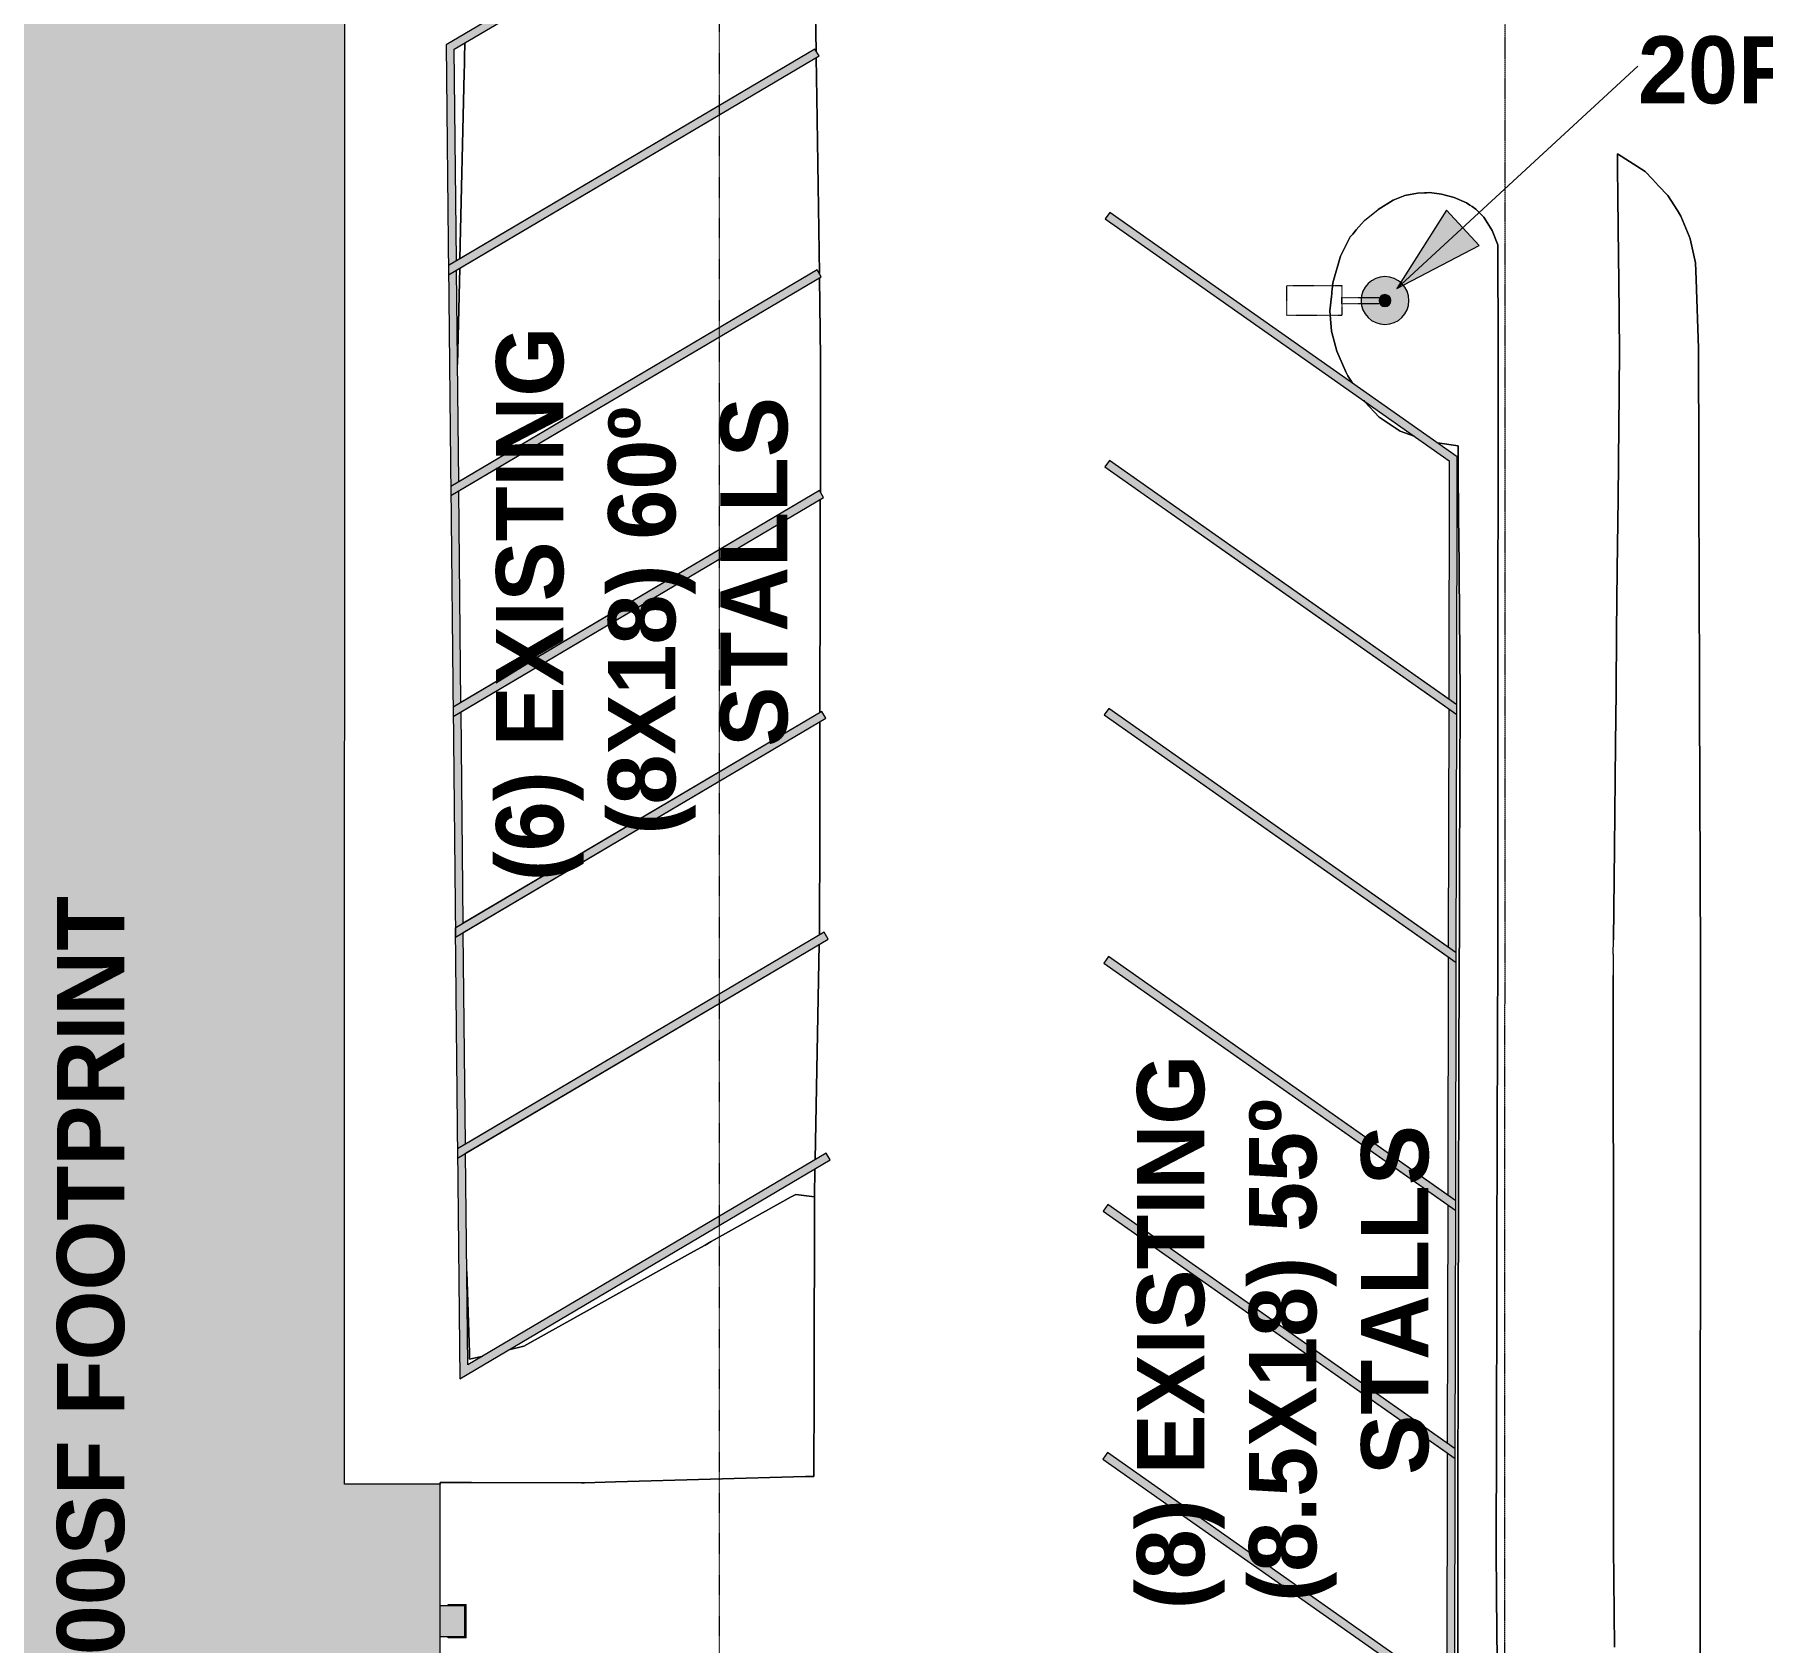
# Model space of a CAD drawing. Header units: inches. Extents: x -5728 to 634, y 9881 to 15115.
# Drawn here: x -1273 to -405, y 11274 to 12081 of the extents above; entities that cross this region are included whole.
import ezdxf

# ---------------------------------------------------------------- set-up
doc = ezdxf.new("R2010")
doc.units = ezdxf.units.IN
doc.header["$MEASUREMENT"] = 0
for name, pattern in [('Aligning Line 1_8_', [0.25, 0.125, -0.125]), ('Dash_2_', [0.25, 0.125, -0.125]), ('Double Dash 3_8_', [1, 0.375, -0.125, 0.125, -0.125, 0.125, -0.125])]:
    doc.linetypes.add(name, pattern=pattern)
for name, color, linetype, lineweight in [('A-ROOF', 132, 'Continuous', 9), ('C-PRKG', 3, 'Continuous', 9), ('C-PRKG-IDEN', 70, 'Continuous', 9), ('C-PROP-LINE', 91, 'Double Dash 3_8_', 9), ('C-TOPO', 7, 'Continuous', 9), ('E-LITE-EQPM', 33, 'Continuous', 9), ('E-LITE-EQPM-HDLN', 30, 'Dash_2_', 9), ('G-ANNO-SYMB', 111, 'Aligning Line 1_8_', 9), ('G-ANNO-TEXT', 231, 'Continuous', 9)]:
    doc.layers.add(name, color=color, linetype=linetype, lineweight=lineweight)
doc.styles.add('Century Gothic_B', font='GOTHICB.TTF', dxfattribs={"height": 33.75})

# ---------------------------------------------------------------- blocks, each defined once
blk = doc.blocks.new('Walls 1 - Walls 1-1277454-SITE PLAN')
at = {"layer": 'A-ROOF'}
blk.add_hatch(color=254, dxfattribs=at).paths.add_polyline_path([(-1117.08, 10379.19), (-1116.97, 11208.39), (-1068.99, 11208.39), (-1068.97, 11352.98), (-1116.97, 11352.99), (-1116.85, 12482.19), (-2175.13, 12482.3), (-2175.16, 12169.88), (-1957.97, 12169.02), (-1956.83, 11915.82), (-1585.45, 11918.84), (-1585.45, 11774.15), (-1577.83, 11774.15), (-1577.83, 10643.01), (-1938.58, 10642.37), (-1938.58, 10381.41), (-1197.06, 10379.4)], flags=0)
for p, q in [((-1116.97, 11352.99), (-1116.85, 12482.19)), ((-1068.97, 11352.98), (-1116.97, 11352.99)), ((-1068.99, 11208.38), (-1068.97, 11352.98))]:
    blk.add_line(p, q, dxfattribs=at)
blk = doc.blocks.new('321723 - Pavement Markings - Parking - Angled - EXISTING _8_5X18_ 55º-1524277-SITE PLAN')
at = {"layer": 'C-PRKG'}
h = blk.add_hatch(color=254, dxfattribs=at)
h.paths.add_polyline_path([(0, 0), (124.63, 0.16), (127.32, 4), (7.68, 4), (127.17, 174.64), (123.89, 176.94), (0.64, 0.92)], flags=0)
h.paths.add_polyline_path([(132.2, 4), (251.69, 174.64), (248.41, 176.94), (157.78, 42.06)], flags=0)
h.paths.add_polyline_path([(129.4, 0), (132.2, 4), (128.36, 2), (129.4, 0.01)], flags=0)
h = blk.add_hatch(color=254, dxfattribs=at)
h.paths.add_polyline_path([(124.52, 0), (124.81, 0.15), (129.4, 0.01), (128.36, 2), (132.2, 4), (248.23, 176.68), (125.34, 1.17)], flags=0)
h.paths.add_polyline_path([(129.4, 0), (249.15, 0.16), (251.84, 4), (132.2, 4), (129.41, 0.01)], flags=0)
h.paths.add_polyline_path([(256.72, 4), (376.21, 174.64), (372.93, 176.94), (314.44, 89.89)], flags=0)
h.paths.add_polyline_path([(252.88, 2), (253.93, 0.01), (256.72, 4)], flags=0)
h = blk.add_hatch(color=254, dxfattribs=at)
h.paths.add_polyline_path([(249.04, 0), (253.92, 0.01), (252.88, 2), (256.72, 4), (372.75, 176.68), (250.03, 1.42)], flags=0)
h.paths.add_polyline_path([(253.92, 0), (373.67, 0.16), (376.36, 4), (256.72, 4), (253.93, 0.01)], flags=0)
h.paths.add_polyline_path([(381.24, 4), (500.73, 174.64), (497.45, 176.94), (402.36, 35.42)], flags=0)
h.paths.add_polyline_path([(377.4, 2), (378.45, 0.01), (381.24, 4)], flags=0)
h = blk.add_hatch(color=254, dxfattribs=at)
h.paths.add_polyline_path([(373.56, 0), (378.43, 0.01), (377.4, 2), (381.24, 4), (493.59, 171.42), (374.73, 1.68)], flags=0)
h.paths.add_polyline_path([(378.44, 0), (498.19, 0.16), (500.88, 4), (381.24, 4), (378.45, 0.01)], flags=0)
h.paths.add_polyline_path([(505.76, 4), (625.17, 174.7), (621.97, 176.94), (512.8, 14.48)], flags=0)
h.paths.add_polyline_path([(502.96, 0), (505.76, 4), (501.95, 1.94), (502.95, 0.01)], flags=0)
h = blk.add_hatch(color=254, dxfattribs=at)
h.paths.add_polyline_path([(498.08, 0), (498.37, 0.15), (502.95, 0.01), (501.92, 2), (505.76, 4), (621.97, 176.94), (499.43, 1.93)], flags=0)
h.paths.add_polyline_path([(502.96, 0), (622.7, 0.16), (625.4, 4), (505.76, 4), (502.97, 0.01)], flags=0)
h.paths.add_polyline_path([(630.28, 4), (749.76, 174.64), (746.49, 176.94), (648.5, 31.12)], flags=0)
h.paths.add_polyline_path([(626.44, 2), (627.49, 0.01), (630.28, 4), (626.8, 2.19)], flags=0)
h = blk.add_hatch(color=254, dxfattribs=at)
h.paths.add_polyline_path([(622.6, 0), (627.47, 0.01), (626.44, 2), (630.28, 4), (746.49, 176.94), (624.12, 2.18)], flags=0)
h.paths.add_polyline_path([(627.48, 0), (747.22, 0.16), (749.75, 4), (630.28, 4), (627.49, 0.01)], flags=0)
h.paths.add_polyline_path([(754.8, 4), (874.28, 174.64), (871.01, 176.94), (764.24, 18.05)], flags=0)
h.paths.add_polyline_path([(750.96, 2), (752, 0.01), (754.8, 4), (751.81, 2.44)], flags=0)
h = blk.add_hatch(color=254, dxfattribs=at)
h.paths.add_polyline_path([(747.11, 0), (751.99, 0.01), (750.96, 2), (754.8, 4), (870.83, 176.68), (748.47, 1.93)], flags=0)
h.paths.add_polyline_path([(752, 0), (871.74, 0.16), (874.43, 4), (754.8, 4), (752, 0.01)], flags=0)
h.paths.add_polyline_path([(879.32, 4), (998.8, 174.64), (995.53, 176.94), (880.24, 5.37)], flags=0)
h.paths.add_polyline_path([(876.52, 0), (879.32, 4), (875.48, 2), (876.51, 0.01)], flags=0)
h = blk.add_hatch(color=254, dxfattribs=at)
h.paths.add_polyline_path([(871.63, 0), (871.92, 0.15), (876.51, 0.01), (875.48, 2), (879.32, 4), (991.38, 171.02), (873.52, 2.69)], flags=0)
h.paths.add_polyline_path([(876.52, 0), (1001.04, 0), (1123.32, 174.64), (1120.04, 176.94), (998.95, 4), (879.32, 4), (876.52, 0.01)], flags=0)
for p, q in [((123.89, 176.94), (0, 0)), ((7.68, 4), (127.17, 174.64)), ((127.17, 174.64), (123.89, 176.94)), ((248.41, 176.94), (124.52, 0)), ((248.41, 176.94), (127.32, 4)), ((129.4, 0), (251.69, 174.64)), ((132.2, 4), (251.69, 174.64)), ((251.69, 174.64), (248.41, 176.94)), ((251.69, 174.64), (248.41, 176.94)), ((372.93, 176.94), (249.04, 0)), ((372.93, 176.94), (251.84, 4)), ((253.92, 0), (376.21, 174.64)), ((256.72, 4), (376.21, 174.64)), ((376.21, 174.64), (372.93, 176.94)), ((376.21, 174.64), (372.93, 176.94)), ((497.45, 176.94), (373.56, 0)), ((497.45, 176.94), (376.36, 4)), ((378.44, 0), (500.73, 174.64)), ((381.24, 4), (500.73, 174.64)), ((500.73, 174.64), (497.45, 176.94)), ((500.73, 174.64), (497.45, 176.94)), ((621.97, 176.94), (498.08, 0)), ((621.97, 176.94), (500.88, 4)), ((502.96, 0), (625.25, 174.64)), ((505.76, 4), (625.25, 174.64)), ((625.25, 174.64), (621.97, 176.94)), ((625.25, 174.64), (621.97, 176.94)), ((746.49, 176.94), (622.6, 0)), ((746.49, 176.94), (625.4, 4)), ((627.48, 0), (749.76, 174.64)), ((630.28, 4), (749.76, 174.64)), ((749.76, 174.64), (746.49, 176.94)), ((749.76, 174.64), (746.49, 176.94)), ((871.01, 176.94), (747.11, 0)), ((871.01, 176.94), (749.91, 4)), ((752, 0), (874.28, 174.64)), ((754.8, 4), (874.28, 174.64)), ((874.28, 174.64), (871.01, 176.94)), ((874.28, 174.64), (871.01, 176.94)), ((995.53, 176.94), (871.63, 0)), ((995.53, 176.94), (874.43, 4)), ((876.52, 0), (998.8, 174.64)), ((879.32, 4), (998.8, 174.64)), ((998.8, 174.64), (995.53, 176.94)), ((998.8, 174.64), (995.53, 176.94)), ((1120.04, 176.94), (998.95, 4)), ((1001.04, 0), (1123.32, 174.64)), ((1123.32, 174.64), (1120.04, 176.94)), ((127.32, 4), (7.68, 4)), ((251.84, 4), (132.2, 4)), ((376.36, 4), (256.72, 4)), ((500.88, 4), (381.24, 4)), ((625.4, 4), (505.76, 4)), ((749.91, 4), (630.28, 4)), ((874.43, 4), (754.8, 4)), ((998.95, 4), (879.32, 4)), ((0, 0), (129.4, 0)), ((124.52, 0), (253.92, 0)), ((249.04, 0), (378.44, 0)), ((373.56, 0), (502.96, 0)), ((498.08, 0), (627.48, 0)), ((622.6, 0), (752, 0)), ((747.11, 0), (876.52, 0)), ((871.63, 0), (1001.04, 0))]:
    blk.add_line(p, q, dxfattribs=at)
blk = doc.blocks.new('321723 - Pavement Markings - Parking - Angled - EXISTING _8X18_ 60º-1528675-SITE PLAN')
at = {"layer": 'C-PRKG'}
h = blk.add_hatch(color=254, dxfattribs=at)
h.paths.add_polyline_path([(0, 0), (108, -187.06), (111.46, -185.06), (6.93, -4), (113.13, -3.95), (110.85, 0), (4.53, 0)], flags=0)
h.paths.add_polyline_path([(114.32, -2), (117.78, -4), (115.44, -0.05), (114.78, -1.19)], flags=0)
h.paths.add_polyline_path([(117.78, -4), (218.85, -187.06), (222.32, -185.06), (138.82, -40.44)], flags=0)
h = blk.add_hatch(color=254, dxfattribs=at)
h.paths.add_polyline_path([(110.85, 0), (215.06, -180.19), (117.78, -4), (114.32, -2), (115.47, 0), (113.2, 0)], flags=0)
h.paths.add_polyline_path([(115.47, 0), (117.78, -4), (223.98, -3.95), (221.7, 0), (119.91, 0)], flags=0)
h.paths.add_polyline_path([(225.17, -2), (228.63, -4), (226.29, -0.05), (225.75, -1)], flags=0)
h.paths.add_polyline_path([(228.63, -4), (329.7, -187.06), (333.17, -185.06), (229.7, -5.84)], flags=0)
h = blk.add_hatch(color=254, dxfattribs=at)
h.paths.add_polyline_path([(221.7, 0), (326.54, -181.32), (228.63, -4), (225.17, -2), (226.32, 0), (224.05, 0)], flags=0)
h.paths.add_polyline_path([(226.32, 0), (228.63, -4), (334.84, -3.95), (332.55, 0), (227.41, 0)], flags=0)
h.paths.add_polyline_path([(336.02, -2), (339.48, -4), (337.15, -0.05), (336.58, -1.03)], flags=0)
h.paths.add_polyline_path([(339.48, -4), (440.55, -187.06), (444.02, -185.06), (364.52, -47.37)], flags=0)
h = blk.add_hatch(color=254, dxfattribs=at)
h.paths.add_polyline_path([(332.55, 0), (439.59, -185.32), (339.48, -4), (336.02, -2), (337.17, 0), (334.9, 0)], flags=0)
h.paths.add_polyline_path([(337.17, 0), (339.48, -4), (445.69, -3.95), (443.41, 0), (420.48, 0)], flags=0)
h.paths.add_polyline_path([(446.87, -2), (450.33, -4), (448, -0.05), (446.92, -1.92)], flags=0)
h.paths.add_polyline_path([(450.33, -4), (551.41, -187.06), (554.87, -185.06), (476.03, -48.51)], flags=0)
h = blk.add_hatch(color=254, dxfattribs=at)
h.paths.add_polyline_path([(443.41, 0), (550.78, -185.92), (450.33, -4), (446.92, -1.92), (448.02, 0), (445.76, 0)], flags=0)
h.paths.add_polyline_path([(558.88, 0), (557.72, -2), (561.18, -4), (558.9, -0.05)], flags=0)
h.paths.add_polyline_path([(554.26, 0), (554.53, -0.16), (556.61, 0)], flags=0)
h.paths.add_polyline_path([(448.02, 0), (450.33, -4), (556.54, -3.95), (554.26, 0), (513, 0)], flags=0)
h.paths.add_polyline_path([(561.18, -4), (662.26, -187.06), (665.72, -185.06), (562.2, -5.77)], flags=0)
h = blk.add_hatch(color=254, dxfattribs=at)
h.paths.add_polyline_path([(554.26, 0), (662.26, -187.06), (561.18, -4), (557.72, -2), (558.88, 0), (554.53, -0.16)], flags=0)
h.paths.add_polyline_path([(558.88, 0), (561.18, -4), (667.42, -4), (773.11, -187.06), (776.57, -185.06), (669.73, 0), (653.24, 0)], flags=0)
for p, q in [((0, 0), (108, -187.06)), ((115.47, 0), (0, 0)), ((110.85, 0), (218.85, -187.06)), ((226.32, 0), (110.85, 0)), ((222.32, -185.06), (115.47, 0)), ((221.7, 0), (329.7, -187.06)), ((337.17, 0), (221.7, 0)), ((333.17, -185.06), (226.32, 0)), ((332.55, 0), (440.55, -187.06)), ((448.02, 0), (332.55, 0)), ((444.02, -185.06), (337.17, 0)), ((443.41, 0), (551.41, -187.06)), ((558.88, 0), (443.41, 0)), ((554.87, -185.06), (448.02, 0)), ((554.26, 0), (662.26, -187.06)), ((669.73, 0), (554.26, 0)), ((665.72, -185.06), (558.88, 0)), ((776.57, -185.06), (669.73, 0)), ((111.46, -185.06), (6.93, -4)), ((6.93, -4), (113.16, -4)), ((113.16, -4), (218.85, -187.06)), ((222.32, -185.06), (117.78, -4)), ((117.78, -4), (224.01, -4)), ((224.01, -4), (329.7, -187.06)), ((333.17, -185.06), (228.63, -4)), ((228.63, -4), (334.86, -4)), ((334.86, -4), (440.55, -187.06)), ((444.02, -185.06), (339.48, -4)), ((339.48, -4), (445.71, -4)), ((445.71, -4), (551.41, -187.06)), ((554.87, -185.06), (450.33, -4)), ((450.33, -4), (556.57, -4)), ((556.57, -4), (662.26, -187.06)), ((665.72, -185.06), (561.18, -4)), ((561.18, -4), (667.42, -4)), ((667.42, -4), (773.11, -187.06)), ((108, -187.06), (111.46, -185.06)), ((218.85, -187.06), (222.32, -185.06)), ((218.85, -187.06), (222.32, -185.06)), ((329.7, -187.06), (333.17, -185.06)), ((329.7, -187.06), (333.17, -185.06)), ((440.55, -187.06), (444.02, -185.06)), ((440.55, -187.06), (444.02, -185.06)), ((551.41, -187.06), (554.87, -185.06)), ((551.41, -187.06), (554.87, -185.06)), ((662.26, -187.06), (665.72, -185.06)), ((662.26, -187.06), (665.72, -185.06)), ((773.11, -187.06), (776.57, -185.06))]:
    blk.add_line(p, q, dxfattribs=at)
blk = doc.blocks.new('265613 - Lighting Poles and Standards - Parking Lot - Generic - 265613 - Lighting Poles and Standards - Parking Lot - Generic-V10-SITE PLAN')
at = {"layer": 'E-LITE-EQPM'}
h = blk.add_hatch(color=256, dxfattribs=at)
h.paths.add_polyline_path([(-12.05, -32.44), (-11.82, -34.78), (-11.13, -37.03), (-10.03, -39.11), (-8.53, -40.92), (-6.71, -42.42), (-4.64, -43.53), (-2.36, -44.21), (-0.05, -44.44), (2.29, -44.21), (4.54, -43.53), (6.62, -42.42), (8.44, -40.92), (9.93, -39.11), (11.04, -37.03), (11.72, -34.78), (11.95, -32.44), (11.72, -30.1), (11.04, -27.85), (9.93, -25.77), (8.44, -23.95), (6.5, -22.4), (4.54, -21.35), (2.29, -20.67), (-0.05, -20.44), (-2.39, -20.67), (-4.82, -21.45), (-6.71, -22.46), (-8.53, -23.95), (-10.03, -25.77), (-11.31, -28.43), (-11.84, -30.28), (-11.92, -31.14)], flags=0)
h.paths.add_polyline_path([(-3.05, -32.44), (-2.95, -31.66), (-2.65, -30.94), (-2.17, -30.32), (-1.55, -29.84), (-0.82, -29.54), (-0.05, -29.44), (0.78, -29.56), (1.45, -29.84), (2.07, -30.32), (2.55, -30.94), (2.85, -31.66), (2.95, -32.44), (2.85, -33.22), (2.55, -33.94), (1.79, -34.78), (1.45, -35.04), (0.73, -35.34), (-0.05, -35.44), (-0.82, -35.34), (-1.88, -34.78), (-2.17, -34.56), (-2.65, -33.94), (-2.95, -33.22)], flags=0)
blk.add_hatch(color=256, dxfattribs=at).paths.add_polyline_path([(-3.05, -32.44), (-2.95, -33.22), (-2.65, -33.94), (-1.88, -34.78), (-1.55, -35.04), (-0.82, -35.34), (-0.05, -35.44), (0.73, -35.34), (1.79, -34.78), (2.07, -34.56), (2.55, -33.94), (2.85, -33.22), (2.95, -32.44), (2.85, -31.66), (2.55, -30.94), (2.07, -30.32), (1.45, -29.84), (0.73, -29.54), (-0.05, -29.44), (-0.82, -29.54), (-1.55, -29.84), (-2.17, -30.32), (-2.67, -30.99), (-2.95, -31.66)], flags=0)
blk.add_line((-1.68, -10.73), (1.57, -10.73), dxfattribs=at)
for radius, start, end in [(12, 360, 180), (12, 180, 360), (3, 360, 180), (3, 180, 360)]:
    blk.add_arc((-0.05, -32.44), radius, start, end, dxfattribs=at)
at = {"layer": 'E-LITE-EQPM-HDLN'}
for p, q in [((-7.54, -10.73), (-7.54, 16.9)), ((-7.54, 16.9), (7.45, 16.9)), ((7.45, 16.9), (7.45, -10.73)), ((7.45, -10.73), (-7.54, -10.73)), ((-1.54, -10.73), (-1.54, -29.84)), ((1.45, -10.73), (1.45, -29.84))]:
    blk.add_line(p, q, dxfattribs=at)
blk = doc.blocks.new('Pathway_Cooper_Streetworks_WKP_Pak_Glass - EXISTING LIGHT-V12-SITE PLAN')
at = {"layer": 'E-LITE-EQPM'}
for points in [[(-1056.62, 11276.38), (-1056.62, 11292.13), (-1068.98, 11292.13), (-1068.95, 11276.38), (-1065.77, 11276.38)], [(-1056.3, 11275.88), (-1056.33, 11292.63), (-1065.04, 11292.63), (-1064.88, 11292.2), (-1056.59, 11292.2), (-1056.75, 11276.31), (-1065.05, 11276.26), (-1065.05, 11275.88), (-1056.33, 11275.88)], [(-1056.72, 11292.13), (-1056.79, 11292.2), (-1056.72, 11292.13)], [(-1055.94, 11275.88), (-1055.94, 11292.63), (-1056.3, 11292.63), (-1056.3, 11275.88)], [(-1056.62, 11276.31), (-1056.59, 11276.31), (-1056.72, 11276.31)]]:
    blk.add_hatch(color=256, dxfattribs=at).paths.add_polyline_path(points, flags=0)
for p, q in [((-1068.98, 11292.13), (-1056.62, 11292.13)), ((-1065.04, 11292.13), (-1065.04, 11292.63)), ((-1065.04, 11292.63), (-1056.3, 11292.63)), ((-1064.88, 11292.2), (-1056.72, 11292.2)), ((-1056.72, 11292.2), (-1056.59, 11292.2)), ((-1056.62, 11276.38), (-1056.62, 11292.13)), ((-1056.59, 11276.31), (-1056.59, 11292.2)), ((-1056.3, 11292.63), (-1055.94, 11292.63)), ((-1056.3, 11275.88), (-1056.3, 11292.63)), ((-1055.94, 11275.88), (-1055.94, 11292.63)), ((-1056.62, 11276.38), (-1068.98, 11276.38)), ((-1065.05, 11275.88), (-1065.05, 11276.38)), ((-1056.3, 11275.88), (-1065.05, 11275.88)), ((-1056.72, 11276.31), (-1064.89, 11276.31)), ((-1056.59, 11276.31), (-1056.72, 11276.31)), ((-1055.94, 11275.88), (-1056.3, 11275.88))]:
    blk.add_line(p, q, dxfattribs=at)
blk = doc.blocks.new('Family - ___-1416994-SITE PLAN')
at = {"layer": 'C-PROP-LINE'}
blk.add_line((-534.63, 10205.35), (-534.07, 14245.71), dxfattribs=at)

msp = doc.modelspace()

# ---------------------------------------------------------------- hatches: boundary and pattern name
at = {"layer": 'G-ANNO-TEXT'}
msp.add_hatch(color=256, dxfattribs=at).paths.add_polyline_path([(-588.68, 11953.18), (-547.44, 11974.84), (-563.79, 11992.56)], flags=0)

# ---------------------------------------------------------------- linework, layer by layer
at = {"layer": 'C-TOPO'}
for p, q in [((-880.77, 12104.81), (-880.29, 12072.54)), ((-880.29, 12072.54), (-880.77, 12104.81)), ((-1056.78, 12068.94), (-1056.68, 12076.37)), ((-1056.68, 12076.37), (-1056.78, 12068.94)), ((-1056.89, 12061.44), (-1056.83, 12065.85)), ((-1056.83, 12065.85), (-1056.89, 12061.44)), ((-1056.83, 12065.85), (-1056.78, 12068.94)), ((-1056.78, 12068.94), (-1056.83, 12065.85)), ((-880.24, 12069.14), (-879.94, 12049.1)), ((-879.94, 12049.1), (-880.24, 12069.14)), ((-1059.05, 11968.1), (-1056.89, 12061.44)), ((-1056.89, 12061.44), (-1059.05, 11968.1)), ((-879.94, 12049.1), (-878.64, 11960.81)), ((-878.64, 11960.81), (-879.94, 12049.1)), ((-464.12, 12011.89), (-477.98, 12020.85)), ((-477.98, 12020.85), (-477.93, 12013.88)), ((-477.93, 12013.88), (-477.98, 12020.85)), ((-477.98, 12020.85), (-464.12, 12011.89)), ((-477.93, 12013.88), (-477.76, 11999.24)), ((-477.76, 11999.24), (-477.93, 12013.88)), ((-460.42, 12008.03), (-464.12, 12011.89)), ((-464.12, 12011.89), (-460.42, 12008.03)), ((-457.36, 12004.84), (-460.42, 12008.03)), ((-460.42, 12008.03), (-457.36, 12004.84)), ((-590.57, 11997.49), (-598.15, 11992.89)), ((-598.15, 11992.89), (-590.57, 11997.49)), ((-584.65, 11999.89), (-590.57, 11997.49)), ((-590.57, 11997.49), (-584.65, 11999.89)), ((-578.39, 12001.16), (-584.65, 11999.89)), ((-584.65, 11999.89), (-578.39, 12001.16)), ((-574.82, 12001.26), (-578.39, 12001.16)), ((-578.39, 12001.16), (-574.82, 12001.26)), ((-573.72, 12001.29), (-574.82, 12001.26)), ((-574.82, 12001.26), (-573.72, 12001.29)), ((-572.37, 12001.34), (-573.72, 12001.29)), ((-573.72, 12001.29), (-572.37, 12001.34)), ((-566.39, 12000.6), (-572.37, 12001.34)), ((-572.37, 12001.34), (-566.39, 12000.6)), ((-559.93, 11998.84), (-566.39, 12000.6)), ((-566.39, 12000.6), (-559.93, 11998.84)), ((-553.77, 11996.22), (-559.93, 11998.84)), ((-559.93, 11998.84), (-553.77, 11996.22)), ((-477.76, 11999.24), (-477.43, 11968.91)), ((-477.43, 11968.91), (-477.76, 11999.24)), ((-452.69, 11999.98), (-457.36, 12004.84)), ((-457.36, 12004.84), (-452.69, 11999.98)), ((-447.88, 11992.36), (-452.69, 11999.98)), ((-452.69, 11999.98), (-447.88, 11992.36)), ((-605.05, 11987.32), (-598.15, 11992.89)), ((-605.05, 11987.32), (-598.15, 11992.89)), ((-552.09, 11995.12), (-553.77, 11996.22)), ((-553.77, 11996.22), (-552.09, 11995.12)), ((-550.93, 11994.36), (-552.09, 11995.12)), ((-552.09, 11995.12), (-550.93, 11994.36)), ((-549.01, 11993.1), (-550.93, 11994.36)), ((-550.93, 11994.36), (-549.01, 11993.1)), ((-545.05, 11989.02), (-549.01, 11993.1)), ((-549.01, 11993.1), (-545.05, 11989.02)), ((-540.88, 11982.41), (-545.05, 11989.02)), ((-545.05, 11989.02), (-540.88, 11982.41)), ((-446.11, 11989.55), (-447.88, 11992.36)), ((-447.88, 11992.36), (-446.11, 11989.55)), ((-441.94, 11979.41), (-446.11, 11989.55)), ((-446.11, 11989.55), (-441.94, 11979.41)), ((-612.11, 11979.1), (-617.1, 11969.48)), ((-617.1, 11969.48), (-612.11, 11979.1)), ((-610.88, 11980.52), (-612.11, 11979.1)), ((-612.11, 11979.1), (-610.88, 11980.52)), ((-609.09, 11982.6), (-610.88, 11980.52)), ((-610.88, 11980.52), (-609.09, 11982.6)), ((-606.49, 11985.63), (-609.09, 11982.6)), ((-609.09, 11982.6), (-606.49, 11985.63)), ((-605.05, 11987.32), (-606.49, 11985.63)), ((-605.05, 11987.32), (-606.49, 11985.63)), ((-538.08, 11975.1), (-540.88, 11982.41)), ((-540.88, 11982.41), (-538.08, 11975.1)), ((-441.43, 11978.15), (-441.94, 11979.41)), ((-441.94, 11979.41), (-441.43, 11978.15)), ((-538.06, 11969.45), (-538.08, 11975.1)), ((-538.08, 11975.1), (-538.06, 11969.45)), ((-438.78, 11966.11), (-441.43, 11978.15)), ((-441.43, 11978.15), (-438.78, 11966.11)), ((-1060.28, 11915.12), (-1059.16, 11963.39)), ((-1059.16, 11963.39), (-1060.28, 11915.12)), ((-617.1, 11969.48), (-620.91, 11955.99)), ((-620.91, 11955.99), (-617.1, 11969.48)), ((-538.06, 11968.69), (-538.06, 11969.45)), ((-538.06, 11969.45), (-538.06, 11968.69)), ((-538.05, 11966.65), (-538.06, 11968.69)), ((-538.06, 11968.69), (-538.05, 11966.65)), ((-537.93, 11930.69), (-538.05, 11966.65)), ((-538.05, 11966.65), (-537.93, 11930.69)), ((-477.43, 11968.91), (-477.3, 11957.39)), ((-477.3, 11957.39), (-477.43, 11968.91)), ((-438.49, 11957.76), (-438.78, 11966.11)), ((-438.78, 11966.11), (-438.49, 11957.76)), ((-878.6, 11958.59), (-878.2, 11931.59)), ((-878.2, 11931.59), (-878.6, 11958.59)), ((-620.91, 11955.99), (-621.22, 11952.85)), ((-621.22, 11952.85), (-620.91, 11955.99)), ((-477.3, 11957.39), (-476.9, 11921.41)), ((-476.9, 11921.41), (-477.3, 11957.39)), ((-437.29, 11923.19), (-438.49, 11957.76)), ((-438.49, 11957.76), (-437.29, 11923.19)), ((-621.58, 11949.23), (-622.29, 11942.04)), ((-622.29, 11942.04), (-621.58, 11949.23)), ((-621.45, 11950.6), (-621.58, 11949.23)), ((-621.58, 11949.23), (-621.45, 11950.6)), ((-621.36, 11951.51), (-621.45, 11950.6)), ((-621.45, 11950.6), (-621.36, 11951.51)), ((-621.22, 11952.85), (-621.36, 11951.51)), ((-621.36, 11951.51), (-621.22, 11952.85)), ((-622.29, 11942.04), (-621.47, 11931.74)), ((-621.47, 11931.74), (-622.29, 11942.04)), ((-878.2, 11931.59), (-878.01, 11918.46)), ((-878.01, 11918.46), (-878.2, 11931.59)), ((-621.47, 11931.74), (-619.49, 11924.22)), ((-619.49, 11924.22), (-621.47, 11931.74)), ((-537.9, 11920.93), (-537.93, 11930.69)), ((-537.93, 11930.69), (-537.9, 11920.93)), ((-878.01, 11918.46), (-878.05, 11897.96)), ((-878.05, 11897.96), (-878.01, 11918.46)), ((-619.49, 11924.22), (-618.83, 11921.75)), ((-618.83, 11921.75), (-619.49, 11924.22)), ((-618.83, 11921.75), (-614.26, 11911.41)), ((-614.26, 11911.41), (-618.83, 11921.75)), ((-537.91, 11913.75), (-537.9, 11920.93)), ((-537.9, 11920.93), (-537.91, 11913.75)), ((-476.9, 11921.41), (-476.94, 11917.65)), ((-476.94, 11917.65), (-476.9, 11921.41)), ((-437.11, 11867.58), (-437.29, 11923.19)), ((-437.29, 11923.19), (-437.11, 11867.58)), ((-614.26, 11911.41), (-613.38, 11909.42)), ((-613.38, 11909.42), (-614.26, 11911.41)), ((-537.92, 11892.66), (-537.91, 11910.31)), ((-537.91, 11910.31), (-537.92, 11892.66)), ((-537.91, 11912.33), (-537.91, 11913.75)), ((-537.91, 11913.75), (-537.91, 11912.33)), ((-537.91, 11910.31), (-537.91, 11912.33)), ((-537.91, 11912.33), (-537.91, 11910.31)), ((-476.94, 11917.65), (-477.05, 11906.76)), ((-477.05, 11906.76), (-476.94, 11917.65)), ((-613.38, 11909.42), (-612.51, 11908.01)), ((-612.51, 11908.01), (-613.38, 11909.42)), ((-612.51, 11908.01), (-611.24, 11905.95)), ((-611.24, 11905.95), (-612.51, 11908.01)), ((-477.05, 11906.76), (-477.12, 11899.95)), ((-477.12, 11899.95), (-477.05, 11906.76)), ((-878.05, 11897.96), (-878.08, 11882.03)), ((-878.08, 11882.03), (-878.05, 11897.96)), ((-605.36, 11896.92), (-604.79, 11896.31)), ((-604.79, 11896.31), (-605.36, 11896.92)), ((-604.79, 11896.31), (-597.69, 11888.61)), ((-597.69, 11888.61), (-604.79, 11896.31)), ((-537.93, 11868.35), (-537.92, 11892.66)), ((-537.92, 11892.66), (-537.93, 11868.35)), ((-477.12, 11899.95), (-477.29, 11884.45)), ((-477.29, 11884.45), (-477.12, 11899.95)), ((-597.69, 11888.61), (-587.06, 11881.67)), ((-587.06, 11881.67), (-597.69, 11888.61)), ((-477.29, 11884.45), (-477.68, 11847.73)), ((-477.68, 11847.73), (-477.29, 11884.45)), ((-878.08, 11882.03), (-878.14, 11851.04)), ((-878.14, 11851.04), (-878.08, 11882.03)), ((-587.06, 11881.67), (-579.97, 11879.07)), ((-579.97, 11879.07), (-587.06, 11881.67)), ((-568.38, 11875.81), (-558.02, 11874.27)), ((-558.02, 11874.27), (-568.38, 11875.81)), ((-558.02, 11874.27), (-557.96, 11866.58)), ((-557.96, 11866.58), (-558.02, 11874.27)), ((-557.96, 11866.58), (-557.7, 11834.76)), ((-557.7, 11834.76), (-557.96, 11866.58)), ((-537.95, 11833.57), (-537.93, 11868.35)), ((-537.93, 11868.35), (-537.95, 11833.57)), ((-437.05, 11849.44), (-437.11, 11867.58)), ((-437.11, 11867.58), (-437.05, 11849.44)), ((-436.92, 11806.58), (-437.05, 11849.44)), ((-437.05, 11849.44), (-436.92, 11806.58)), ((-878.15, 11847.35), (-878.26, 11788.1)), ((-878.26, 11788.1), (-878.15, 11847.35)), ((-477.68, 11847.73), (-478.06, 11812.18)), ((-478.06, 11812.18), (-477.68, 11847.73)), ((-557.7, 11834.76), (-557.67, 11831.24)), ((-557.67, 11831.24), (-557.7, 11834.76)), ((-537.96, 11820.85), (-537.95, 11833.57)), ((-537.95, 11833.57), (-537.96, 11820.85)), ((-557.67, 11831.24), (-557.32, 11789.44)), ((-557.32, 11789.44), (-557.67, 11831.24)), ((-537.99, 11771.03), (-537.96, 11820.17)), ((-537.96, 11820.17), (-537.99, 11771.03)), ((-537.96, 11820.17), (-537.96, 11820.85)), ((-537.96, 11820.85), (-537.96, 11820.17)), ((-478.06, 11812.18), (-478.39, 11781.03)), ((-478.39, 11781.03), (-478.06, 11812.18)), ((-436.75, 11753.09), (-436.92, 11806.58)), ((-436.92, 11806.58), (-436.75, 11753.09)), ((-557.32, 11789.44), (-557, 11749.57)), ((-557, 11749.57), (-557.32, 11789.44)), ((-878.26, 11788.1), (-878.32, 11759.85)), ((-878.32, 11759.85), (-878.26, 11788.1)), ((-478.39, 11781.03), (-478.71, 11750.77)), ((-478.71, 11750.77), (-478.39, 11781.03)), ((-538.07, 11638.23), (-537.99, 11771.03)), ((-537.99, 11771.03), (-538.07, 11638.23)), ((-878.32, 11759.85), (-878.35, 11740.36)), ((-878.35, 11740.36), (-878.32, 11759.85)), ((-557, 11749.57), (-557.25, 11659.86)), ((-557.25, 11659.86), (-557, 11749.57)), ((-478.71, 11750.77), (-478.99, 11724.43)), ((-478.99, 11724.43), (-478.71, 11750.77)), ((-436.74, 11749.29), (-436.75, 11753.09)), ((-436.75, 11753.09), (-436.74, 11749.29)), ((-436.74, 11749.14), (-436.74, 11749.29)), ((-436.74, 11749.29), (-436.74, 11749.14)), ((-436.73, 11744.98), (-436.74, 11749.14)), ((-436.74, 11749.14), (-436.73, 11744.98)), ((-436.32, 11616.3), (-436.73, 11744.98)), ((-436.73, 11744.98), (-436.32, 11616.3)), ((-878.36, 11735.7), (-878.47, 11677.6)), ((-878.47, 11677.6), (-878.36, 11735.7)), ((-478.99, 11724.43), (-479.55, 11672.29)), ((-479.55, 11672.29), (-478.99, 11724.43)), ((-878.47, 11677.6), (-878.56, 11632.03)), ((-878.56, 11632.03), (-878.47, 11677.6)), ((-479.55, 11672.29), (-480.04, 11626.25)), ((-480.04, 11626.25), (-479.55, 11672.29)), ((-557.25, 11659.86), (-557.35, 11626.44)), ((-557.35, 11626.44), (-557.25, 11659.86)), ((-538.07, 11629.61), (-538.07, 11638.23)), ((-538.07, 11638.23), (-538.07, 11629.61)), ((-878.71, 11623.98), (-880.74, 11515.91)), ((-880.74, 11515.91), (-878.71, 11623.98)), ((-878.56, 11632.03), (-878.63, 11628.68)), ((-878.63, 11628.68), (-878.56, 11632.03)), ((-557.35, 11626.44), (-557.37, 11617.51)), ((-557.37, 11617.51), (-557.35, 11626.44)), ((-538.07, 11623.84), (-538.07, 11629.61)), ((-538.07, 11629.61), (-538.07, 11623.84)), ((-538.07, 11622.81), (-538.07, 11623.84)), ((-538.07, 11623.84), (-538.07, 11622.81)), ((-480.11, 11619.04), (-480.04, 11626.25)), ((-480.11, 11619.04), (-480.04, 11626.25)), ((-557.37, 11617.51), (-557.89, 11433.44)), ((-557.89, 11433.44), (-557.37, 11617.51)), ((-538.31, 11530.68), (-538.08, 11620.4)), ((-538.08, 11620.4), (-538.31, 11530.68)), ((-538.08, 11620.4), (-538.07, 11622.81)), ((-538.07, 11622.81), (-538.08, 11620.4)), ((-480.11, 11619.04), (-480.11, 11608.38)), ((-480.11, 11619.04), (-480.11, 11608.38)), ((-436.32, 11613.39), (-436.32, 11616.3)), ((-436.32, 11616.3), (-436.32, 11613.39)), ((-480.11, 11608.38), (-480.1, 11589.39)), ((-480.1, 11589.39), (-480.11, 11608.38)), ((-436.32, 11599.93), (-436.32, 11613.39)), ((-436.32, 11613.39), (-436.32, 11599.93)), ((-436.33, 11556.05), (-436.32, 11599.93)), ((-436.32, 11599.93), (-436.33, 11556.05)), ((-480.1, 11589.39), (-480.09, 11572.67)), ((-480.09, 11572.67), (-480.1, 11589.39)), ((-480.09, 11572.67), (-480.03, 11475.42)), ((-480.03, 11475.42), (-480.09, 11572.67)), ((-436.34, 11504.02), (-436.33, 11556.05)), ((-436.33, 11556.05), (-436.34, 11504.02)), ((-538.48, 11465.34), (-538.31, 11530.68)), ((-538.31, 11530.68), (-538.48, 11465.34)), ((-880.83, 11511.22), (-881.1, 11497.17)), ((-881.1, 11497.17), (-880.83, 11511.22)), ((-436.34, 11499.53), (-436.34, 11504.02)), ((-436.34, 11504.02), (-436.34, 11499.53)), ((-892.71, 11497.17), (-918.52, 11482.75)), ((-918.52, 11482.75), (-892.71, 11497.17)), ((-890.83, 11498.22), (-892.71, 11497.17)), ((-892.71, 11497.17), (-890.83, 11498.22)), ((-890.41, 11498.45), (-890.83, 11498.22)), ((-890.83, 11498.22), (-890.41, 11498.45)), ((-889.14, 11498.28), (-890.41, 11498.45)), ((-890.41, 11498.45), (-889.14, 11498.28)), ((-881.1, 11497.17), (-889.14, 11498.28)), ((-889.14, 11498.28), (-881.1, 11497.17)), ((-881.11, 11493.28), (-881.1, 11496.71)), ((-881.1, 11496.71), (-881.11, 11493.28)), ((-881.1, 11497.17), (-881.1, 11496.71)), ((-881.1, 11497.17), (-881.1, 11496.71)), ((-436.34, 11498.81), (-436.34, 11499.53)), ((-436.34, 11499.53), (-436.34, 11498.81)), ((-436.34, 11498.63), (-436.34, 11498.81)), ((-436.34, 11498.81), (-436.34, 11498.63)), ((-436.34, 11497.36), (-436.34, 11498.63)), ((-436.34, 11498.63), (-436.34, 11497.36)), ((-436.34, 11493.13), (-436.34, 11497.36)), ((-436.34, 11497.36), (-436.34, 11493.13)), ((-881.28, 11409.81), (-881.11, 11493.28)), ((-881.11, 11493.28), (-881.28, 11409.81)), ((-436.38, 11367.27), (-436.34, 11493.13)), ((-436.34, 11493.13), (-436.38, 11367.27)), ((-918.52, 11482.75), (-932.91, 11474.72)), ((-932.91, 11474.72), (-918.52, 11482.75)), ((-943.32, 11468.9), (-1027, 11422.17)), ((-1027, 11422.17), (-943.32, 11468.9)), ((-938.22, 11471.75), (-943.32, 11468.9)), ((-943.32, 11468.9), (-938.22, 11471.75)), ((-935.98, 11473), (-938.22, 11471.75)), ((-938.22, 11471.75), (-935.98, 11473)), ((-932.91, 11474.72), (-935.98, 11473)), ((-935.98, 11473), (-932.91, 11474.72)), ((-480.03, 11475.42), (-480.02, 11451.29)), ((-480.02, 11451.29), (-480.03, 11475.42)), ((-1054.34, 11418.84), (-1055.63, 11459.71)), ((-1055.63, 11459.71), (-1054.34, 11418.84)), ((-538.53, 11444.09), (-538.48, 11465.34)), ((-538.48, 11465.34), (-538.53, 11444.09)), ((-480.02, 11451.29), (-479.98, 11389.74)), ((-479.98, 11389.74), (-480.02, 11451.29)), ((-538.55, 11435.65), (-538.53, 11444.09)), ((-538.53, 11444.09), (-538.55, 11435.65)), ((-557.89, 11432.77), (-557.91, 11425.51)), ((-557.91, 11425.51), (-557.89, 11432.77)), ((-557.89, 11433.44), (-557.89, 11432.77)), ((-557.89, 11432.77), (-557.89, 11433.44)), ((-538.58, 11427.09), (-538.55, 11435.65)), ((-538.55, 11435.65), (-538.58, 11427.09)), ((-557.91, 11425.51), (-557.97, 11404.32)), ((-557.97, 11404.32), (-557.91, 11425.51)), ((-538.65, 11399.02), (-538.58, 11427.09)), ((-538.58, 11427.09), (-538.65, 11399.02)), ((-1054.25, 11415.69), (-1054.34, 11418.84)), ((-1054.34, 11418.84), (-1054.25, 11415.69)), ((-1048.21, 11417.13), (-1054.25, 11415.69)), ((-1054.25, 11415.69), (-1048.21, 11417.13)), ((-1047.66, 11417.26), (-1048.21, 11417.13)), ((-1048.21, 11417.13), (-1047.66, 11417.26)), ((-1027, 11422.17), (-1034.52, 11420.38)), ((-1034.52, 11420.38), (-1027, 11422.17)), ((-881.3, 11399.95), (-881.29, 11406.81)), ((-881.29, 11406.81), (-881.3, 11399.95)), ((-881.29, 11407.97), (-881.28, 11409.81)), ((-881.28, 11409.81), (-881.29, 11407.97)), ((-881.29, 11406.81), (-881.29, 11407.97)), ((-881.29, 11407.97), (-881.29, 11406.81)), ((-881.4, 11356.87), (-881.3, 11399.95)), ((-881.3, 11399.95), (-881.4, 11356.87)), ((-557.97, 11404.32), (-558.02, 11385.99)), ((-558.02, 11385.99), (-557.97, 11404.32)), ((-538.72, 11372.63), (-538.65, 11399.02)), ((-538.65, 11399.02), (-538.72, 11372.63)), ((-479.98, 11389.74), (-479.97, 11368.29)), ((-479.97, 11368.29), (-479.98, 11389.74)), ((-558.02, 11385.99), (-558.05, 11375.23)), ((-558.05, 11375.23), (-558.02, 11385.99)), ((-558.05, 11375.23), (-558.1, 11358.31)), ((-558.1, 11358.31), (-558.05, 11375.23)), ((-538.77, 11352.8), (-538.72, 11372.63)), ((-538.72, 11372.63), (-538.77, 11352.8)), ((-479.97, 11368.29), (-479.94, 11323.39)), ((-479.94, 11323.39), (-479.97, 11368.29)), ((-436.38, 11348.88), (-436.38, 11367.27)), ((-436.38, 11367.27), (-436.38, 11348.88)), ((-980.9, 11354.07), (-885.54, 11356.75)), ((-885.54, 11356.75), (-980.9, 11354.07)), ((-885.54, 11356.75), (-883.12, 11356.82)), ((-883.12, 11356.82), (-885.54, 11356.75)), ((-883.12, 11356.82), (-881.4, 11356.87)), ((-881.4, 11356.87), (-883.12, 11356.82)), ((-558.1, 11358.31), (-558.09, 11345.73)), ((-558.09, 11345.73), (-558.1, 11358.31)), ((-1068.97, 11352.98), (-1068.97, 11353.81)), ((-1068.97, 11353.81), (-1063.77, 11353.79)), ((-1063.77, 11353.79), (-1068.97, 11353.81)), ((-1068.97, 11353.81), (-1068.97, 11352.98)), ((-1063.77, 11353.79), (-1053.22, 11353.76)), ((-1053.22, 11353.76), (-1063.77, 11353.79)), ((-1053.22, 11353.76), (-998.02, 11353.59)), ((-998.02, 11353.59), (-1053.22, 11353.76)), ((-998.02, 11353.59), (-996.59, 11353.63)), ((-996.59, 11353.63), (-998.02, 11353.59)), ((-996.59, 11353.63), (-980.9, 11354.07)), ((-980.9, 11354.07), (-996.59, 11353.63)), ((-538.79, 11343.96), (-538.77, 11352.8)), ((-538.77, 11352.8), (-538.79, 11343.96)), ((-436.39, 11320.91), (-436.38, 11348.88)), ((-436.38, 11348.88), (-436.39, 11320.91)), ((-558.09, 11345.73), (-558.07, 11305.01)), ((-558.07, 11305.01), (-558.09, 11345.73)), ((-538.81, 11337.15), (-538.79, 11343.96)), ((-538.79, 11343.96), (-538.81, 11337.15)), ((-538.85, 11321.4), (-538.81, 11337.15)), ((-538.81, 11337.15), (-538.85, 11321.4)), ((-538.65, 11296.63), (-538.85, 11321.4)), ((-538.85, 11321.4), (-538.65, 11296.63)), ((-479.94, 11323.39), (-479.94, 11321.36)), ((-479.94, 11321.36), (-479.94, 11323.39)), ((-479.94, 11321.36), (-479.67, 11288.49)), ((-479.67, 11288.49), (-479.94, 11321.36)), ((-436.41, 11307.6), (-436.39, 11320.91)), ((-436.39, 11320.91), (-436.41, 11307.6)), ((-558.07, 11305.01), (-558.05, 11266.42)), ((-558.05, 11266.42), (-558.07, 11305.01)), ((-436.5, 11266.93), (-436.41, 11307.6)), ((-436.41, 11307.6), (-436.5, 11266.93)), ((-538.38, 11264.13), (-538.65, 11296.63)), ((-538.65, 11296.63), (-538.38, 11264.13)), ((-479.67, 11288.49), (-479.53, 11271.12)), ((-479.53, 11271.12), (-479.67, 11288.49))]:
    msp.add_line(p, q, dxfattribs=at)
at = {"layer": 'G-ANNO-SYMB'}
msp.add_line((-928.96, 12676.11), (-928.96, 10111.57), dxfattribs=at)
at = {"layer": 'G-ANNO-TEXT'}
for p, q in [((-588.68, 11953.18), (-467.7, 12064.84)), ((-563.79, 11992.56), (-588.68, 11953.18)), ((-547.44, 11974.84), (-563.79, 11992.56)), ((-588.68, 11953.18), (-547.44, 11974.84))]:
    msp.add_line(p, q, dxfattribs=at)

# ---------------------------------------------------------------- block references
at = {"layer": 'A-ROOF'}
msp.add_blockref('Walls 1 - Walls 1-1277454-SITE PLAN', (0, 0), dxfattribs=at)
at = {"layer": 'C-PRKG'}
for name, p, rotation in [('321723 - Pavement Markings - Parking - Angled - EXISTING _8X18_ 60º-1528675-SITE PLAN', (-1059.08, 11405.86), 90.58509403594148), ('321723 - Pavement Markings - Parking - Angled - EXISTING _8_5X18_ 55º-1524277-SITE PLAN', (-560.43, 10867.75), 89.883689338331)]:
    msp.add_blockref(name, p, dxfattribs=dict(at, rotation=rotation))
at = {"layer": 'C-PROP-LINE'}
msp.add_blockref('Family - ___-1416994-SITE PLAN', (0, 0), dxfattribs=at)
at = {"layer": 'E-LITE-EQPM', "rotation": 89.99999999999946}
msp.add_blockref('265613 - Lighting Poles and Standards - Parking Lot - Generic - 265613 - Lighting Poles and Standards - Parking Lot - Generic-V10-SITE PLAN', (-627.13, 11947.23), dxfattribs=at)
at = {"layer": 'E-LITE-EQPM'}
msp.add_blockref('Pathway_Cooper_Streetworks_WKP_Pak_Glass - EXISTING LIGHT-V12-SITE PLAN', (0, 0), dxfattribs=at)

# ---------------------------------------------------------------- texts
at = {"layer": 'C-PRKG-IDEN', "char_height": 33.75, "attachment_point": 1, "rotation": 90, "style": 'Century Gothic_B'}
for s, insert, width in [('(6) EXISTING', (-1040.92, 11655.69), 340.875), ('(8X18) 60º', (-984.67, 11679.13), 284.0625), ('STALLS', (-928.42, 11723.19), 178.3912), ('(8) EXISTING', (-719.16, 11290.2), 340.875), ('(8.5X18) 55º', (-662.91, 11293.95), 332.9212), ('STALLS', (-606.66, 11357.7), 178.3912)]:
    msp.add_mtext(s, dxfattribs=dict(at, insert=insert, width=width))
at = {"layer": 'G-ANNO-TEXT', "insert": (-467.7, 12079.85), "char_height": 33.75, "width": 439.7287, "attachment_point": 1, "style": 'Century Gothic_B'}
msp.add_mtext('20FT LIGHT POLE', dxfattribs=at)
at = {"layer": 'G-ANNO-TEXT', "color": 147, "lineweight": 20, "insert": (-1261.36, 11204.39), "char_height": 33.75, "width": 520.4025, "attachment_point": 1, "rotation": 90, "style": 'Century Gothic_B'}
msp.add_mtext('9,500SF FOOTPRINT', dxfattribs=at)
msp.add_mtext('9,500SF FOOTPRINT', dxfattribs=at)

doc.saveas('drawing.dxf')
